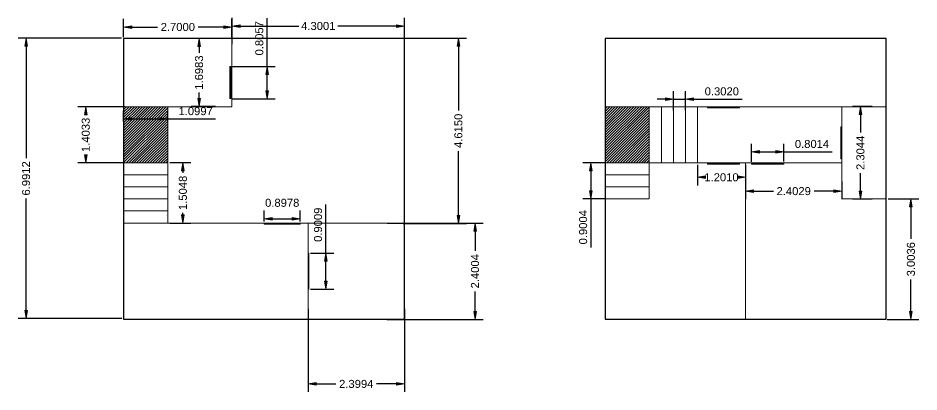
# Model space of a CAD drawing. Header units: inches. Extents: x -2.6 to 20.7, y -24.8 to 7.5.
# Drawn here: x -2.63 to 19.82, y -1.81 to 7.51 of the extents above; entities that cross this region are included whole.
import ezdxf

# ---------------------------------------------------------------- set-up
doc = ezdxf.new("R2010")
doc.units = ezdxf.units.IN
doc.header["$MEASUREMENT"] = 0
doc.linetypes.add('DASHED', pattern=[0.75, 0.5, -0.25])
doc.layers.get('0').update_dxf_attribs({"lineweight": 0})
doc.layers.get('Defpoints').update_dxf_attribs({"lineweight": 0})
doc.styles.get("Standard").update_dxf_attribs({"font": 'arial.ttf'})
doc.dimstyles.get("Standard").update_dxf_attribs({"dimtxt": 0.2, "dimasz": 0.2, "dimexe": 0.2, "dimexo": 0.05, "dimgap": 0.09, "dimtad": 0, "dimdec": 4, "dimzin": 0, "dimdsep": 46, "dimtxsty": 'Standard', "dimblk": 'VDDIM_DEFAULT', "dimcen": 0.09, "dimclre": 256, "dimclrt": 256, "dimadec": 0, "dimazin": 0, "dimtfac": 1, "dimtdec": 4, "dimtix": 1, "dimtmove": 0, "dimatfit": 3, "dimfxl": 0, "dimtolj": 1, "dimtzin": 0, "dimarcsym": 0})
pattern_1 = [(45, (0, 0), (-0.03309477, 0.03309477), [])]

# ---------------------------------------------------------------- blocks, each defined once
blk = doc.blocks.new('VDDIM_DEFAULT')
at = {"linetype": 'Continuous'}
blk.add_hatch(color=0, dxfattribs=at).paths.add_polyline_path([(0, 0), (-1, -0.1665), (-1, 0.1665)], flags=0)
at = {"color": 0, "linetype": 'Continuous'}
blk.add_lwpolyline([(0, 0), (-1, -0.1665), (-1, 0.1665), (0, 0)], dxfattribs=at)
blk = doc.blocks.new('*D10')
at = {"lineweight": -2}
for p, q in [((6.565, 2.397), (8.958, 2.397)), ((6.558, -0.003), (8.958, -0.003))]:
    blk.add_line(p, q, dxfattribs=at)
at = {"color": 0, "lineweight": -2}
for p, q in [((8.758, 2.197), (8.758, 1.703)), ((8.758, 0.197), (8.758, 0.691))]:
    blk.add_line(p, q, dxfattribs=at)
at = {"layer": 'Defpoints', "color": 0}
for p in [(6.515, 2.397), (6.508, -0.003), (8.758, -0.003)]:
    blk.add_point(p, dxfattribs=at)
at = {"color": 0, "lineweight": -2, "xscale": 0.2, "yscale": 0.2, "zscale": 0.2}
for p, rotation in [((8.758, 2.397), 89.99999999999986), ((8.758, -0.003), 269.9999999999998)]:
    blk.add_blockref('VDDIM_DEFAULT', p, dxfattribs=dict(at, rotation=rotation))
at = {"insert": (8.758, 1.197), "char_height": 0.2, "attachment_point": 5, "rotation": 90}
blk.add_mtext('\\A1;2.4004', dxfattribs=at)
blk = doc.blocks.new('*D11')
at = {"lineweight": -2}
for p, q in [((4.598, 0.261), (4.598, -1.812)), ((6.998, 0.261), (6.998, -1.812))]:
    blk.add_line(p, q, dxfattribs=at)
at = {"color": 0, "lineweight": -2}
for p, q in [((4.798, -1.612), (5.292, -1.612)), ((6.798, -1.612), (6.304, -1.612))]:
    blk.add_line(p, q, dxfattribs=at)
at = {"layer": 'Defpoints', "color": 0}
for p in [(4.598, 0.311), (6.998, 0.311), (6.998, -1.612)]:
    blk.add_point(p, dxfattribs=at)
at = {"color": 0, "lineweight": -2, "xscale": 0.2, "yscale": 0.2, "zscale": 0.2}
for p, rotation in [((4.598, -1.612), 180), ((6.998, -1.612), 360)]:
    blk.add_blockref('VDDIM_DEFAULT', p, dxfattribs=dict(at, rotation=rotation))
at = {"insert": (5.798, -1.612), "char_height": 0.2, "attachment_point": 5}
blk.add_mtext('\\A1;2.3994', dxfattribs=at)
blk = doc.blocks.new('*D12')
at = {"lineweight": -2}
for p, q in [((2.287, 6.999), (1.681, 6.999)), ((2.292, 5.301), (1.681, 5.301))]:
    blk.add_line(p, q, dxfattribs=at)
at = {"color": 0, "lineweight": -2}
for p, q in [((1.881, 6.799), (1.881, 6.646)), ((1.881, 5.501), (1.881, 5.655))]:
    blk.add_line(p, q, dxfattribs=at)
at = {"layer": 'Defpoints', "color": 0}
for p in [(2.337, 6.999), (1.881, 5.301), (2.342, 5.301)]:
    blk.add_point(p, dxfattribs=at)
at = {"color": 0, "lineweight": -2, "xscale": 0.2, "yscale": 0.2, "zscale": 0.2}
for p, rotation in [((1.881, 6.999), 89.9999999999999), ((1.881, 5.301), 269.9999999999999)]:
    blk.add_blockref('VDDIM_DEFAULT', p, dxfattribs=dict(at, rotation=rotation))
at = {"insert": (1.881, 6.15), "char_height": 0.2, "attachment_point": 5, "rotation": 90}
blk.add_mtext('\\A1;1.6983', dxfattribs=at)
blk = doc.blocks.new('*D13')
at = {"lineweight": -2}
for p, q in [((0.002, 7.032), (0.002, 7.486)), ((2.701, 7.032), (2.701, 7.486))]:
    blk.add_line(p, q, dxfattribs=at)
at = {"color": 0, "lineweight": -2}
for p, q in [((0.202, 7.286), (0.846, 7.286)), ((2.501, 7.286), (1.858, 7.286))]:
    blk.add_line(p, q, dxfattribs=at)
at = {"layer": 'Defpoints', "color": 0}
for p in [(0.002, 7.286), (0.002, 6.982), (2.701, 6.982)]:
    blk.add_point(p, dxfattribs=at)
at = {"color": 0, "lineweight": -2, "xscale": 0.2, "yscale": 0.2, "zscale": 0.2, "rotation": 180}
blk.add_blockref('VDDIM_DEFAULT', (0.002, 7.286), dxfattribs=at)
at = {"color": 0, "lineweight": -2, "xscale": 0.2, "yscale": 0.2, "zscale": 0.2}
blk.add_blockref('VDDIM_DEFAULT', (2.701, 7.286), dxfattribs=at)
at = {"insert": (1.352, 7.286), "char_height": 0.2, "attachment_point": 5}
blk.add_mtext('\\A1;2.7000', dxfattribs=at)
blk = doc.blocks.new('*D14')
at = {"lineweight": -2}
for p, q in [((0.002, 4.932), (0.002, 5.196)), ((1.101, 4.94), (1.101, 5.196))]:
    blk.add_line(p, q, dxfattribs=at)
at = {"color": 0, "lineweight": -2}
for p, q in [((0.202, 4.996), (1.101, 4.996)), ((1.101, 4.996), (2.292, 4.996))]:
    blk.add_line(p, q, dxfattribs=at)
at = {"layer": 'Defpoints', "color": 0}
for p in [(1.101, 4.996), (0.002, 4.882), (1.101, 4.89)]:
    blk.add_point(p, dxfattribs=at)
at = {"color": 0, "lineweight": -2, "xscale": 0.2, "yscale": 0.2, "zscale": 0.2, "rotation": 180}
blk.add_blockref('VDDIM_DEFAULT', (0.002, 4.996), dxfattribs=at)
at = {"color": 0, "lineweight": -2, "xscale": 0.2, "yscale": 0.2, "zscale": 0.2}
blk.add_blockref('VDDIM_DEFAULT', (1.101, 4.996), dxfattribs=at)
at = {"insert": (1.796, 5.188), "char_height": 0.2, "attachment_point": 5}
blk.add_mtext('\\A1;1.0997', dxfattribs=at)
blk = doc.blocks.new('*D15')
at = {"lineweight": -2}
for p, q in [((0.034, 5.3), (-1.142, 5.3)), ((0.034, 3.897), (-1.142, 3.897))]:
    blk.add_line(p, q, dxfattribs=at)
at = {"color": 0, "lineweight": -2}
for p, q in [((-0.942, 5.1), (-0.942, 5.094)), ((-0.942, 4.097), (-0.942, 4.103))]:
    blk.add_line(p, q, dxfattribs=at)
at = {"layer": 'Defpoints', "color": 0}
for p in [(0.084, 5.3), (-0.942, 3.897), (0.084, 3.897)]:
    blk.add_point(p, dxfattribs=at)
at = {"color": 0, "lineweight": -2, "xscale": 0.2, "yscale": 0.2, "zscale": 0.2}
for p, rotation in [((-0.942, 5.3), 89.9999999999999), ((-0.942, 3.897), 269.9999999999999)]:
    blk.add_blockref('VDDIM_DEFAULT', p, dxfattribs=dict(at, rotation=rotation))
at = {"insert": (-0.942, 4.598), "char_height": 0.2, "attachment_point": 5, "rotation": 90}
blk.add_mtext('\\A1;1.4033', dxfattribs=at)
blk = doc.blocks.new('*D16')
at = {"lineweight": -2}
for p, q in [((1.149, 3.905), (1.678, 3.905)), ((1.151, 2.4), (1.678, 2.4))]:
    blk.add_line(p, q, dxfattribs=at)
at = {"color": 0, "lineweight": -2}
for p, q in [((1.478, 3.705), (1.478, 3.648)), ((1.478, 2.6), (1.478, 2.657))]:
    blk.add_line(p, q, dxfattribs=at)
at = {"layer": 'Defpoints', "color": 0}
for p in [(1.099, 3.905), (1.101, 2.4), (1.478, 2.4)]:
    blk.add_point(p, dxfattribs=at)
at = {"color": 0, "lineweight": -2, "xscale": 0.2, "yscale": 0.2, "zscale": 0.2}
for p, rotation in [((1.478, 3.905), 89.99999999999994), ((1.478, 2.4), 269.9999999999999)]:
    blk.add_blockref('VDDIM_DEFAULT', p, dxfattribs=dict(at, rotation=rotation))
at = {"insert": (1.478, 3.152), "char_height": 0.2, "attachment_point": 5, "rotation": 90}
blk.add_mtext('\\A1;1.5048', dxfattribs=at)
blk = doc.blocks.new('*D17')
at = {"lineweight": -2}
for p, q in [((-0.055, 7.009), (-2.63, 7.009)), ((-0.041, 0.017), (-2.63, 0.017))]:
    blk.add_line(p, q, dxfattribs=at)
at = {"color": 0, "lineweight": -2}
for p, q in [((-2.43, 6.809), (-2.43, 4.017)), ((-2.43, 0.217), (-2.43, 3.009))]:
    blk.add_line(p, q, dxfattribs=at)
at = {"layer": 'Defpoints', "color": 0}
for p in [(-0.005, 7.009), (-2.43, 0.017), (0.009, 0.017)]:
    blk.add_point(p, dxfattribs=at)
at = {"color": 0, "lineweight": -2, "xscale": 0.2, "yscale": 0.2, "zscale": 0.2}
for p, rotation in [((-2.43, 7.009), 89.99999999999991), ((-2.43, 0.017), 269.9999999999999)]:
    blk.add_blockref('VDDIM_DEFAULT', p, dxfattribs=dict(at, rotation=rotation))
at = {"insert": (-2.43, 3.513), "char_height": 0.2, "attachment_point": 5, "rotation": 90}
blk.add_mtext('\\A1;6.9912', dxfattribs=at)
blk = doc.blocks.new('*D18')
at = {"lineweight": -2}
for p, q in [((6.963, 7.005), (8.543, 7.005)), ((6.963, 2.39), (8.543, 2.39))]:
    blk.add_line(p, q, dxfattribs=at)
at = {"color": 0, "lineweight": -2}
for p, q in [((8.343, 6.805), (8.343, 5.206)), ((8.343, 2.59), (8.343, 4.189))]:
    blk.add_line(p, q, dxfattribs=at)
at = {"layer": 'Defpoints', "color": 0}
for p in [(6.913, 7.005), (6.913, 2.39), (8.343, 2.39)]:
    blk.add_point(p, dxfattribs=at)
at = {"color": 0, "lineweight": -2, "xscale": 0.2, "yscale": 0.2, "zscale": 0.2}
for p, rotation in [((8.343, 7.005), 89.9999999999999), ((8.343, 2.39), 269.9999999999999)]:
    blk.add_blockref('VDDIM_DEFAULT', p, dxfattribs=dict(at, rotation=rotation))
at = {"insert": (8.343, 4.698), "char_height": 0.2, "attachment_point": 5, "rotation": 90}
blk.add_mtext('\\A1;4.6150', dxfattribs=at)
blk = doc.blocks.new('*D19')
at = {"lineweight": -2}
for p, q in [((12.013, 3.899), (11.444, 3.899)), ((12.013, 2.999), (11.444, 2.999))]:
    blk.add_line(p, q, dxfattribs=at)
at = {"color": 0, "lineweight": -2}
for p, q in [((11.644, 3.699), (11.644, 3.199)), ((11.644, 2.999), (11.644, 1.79))]:
    blk.add_line(p, q, dxfattribs=at)
at = {"layer": 'Defpoints', "color": 0}
for p in [(12.063, 3.899), (11.644, 2.999), (12.063, 2.999)]:
    blk.add_point(p, dxfattribs=at)
at = {"color": 0, "lineweight": -2, "xscale": 0.2, "yscale": 0.2, "zscale": 0.2}
for p, rotation in [((11.644, 3.899), 90), ((11.644, 2.999), 270)]:
    blk.add_blockref('VDDIM_DEFAULT', p, dxfattribs=dict(at, rotation=rotation))
at = {"insert": (11.452, 2.294), "char_height": 0.2, "attachment_point": 5, "rotation": 90}
blk.add_mtext('\\A1;0.9004', dxfattribs=at)
blk = doc.blocks.new('*D20')
at = {"lineweight": -2}
for p, q in [((18.655, 5.302), (18.162, 5.302)), ((18.655, 2.998), (18.162, 2.998))]:
    blk.add_line(p, q, dxfattribs=at)
at = {"color": 0, "lineweight": -2}
for p, q in [((18.362, 5.102), (18.362, 4.656)), ((18.362, 3.198), (18.362, 3.644))]:
    blk.add_line(p, q, dxfattribs=at)
at = {"layer": 'Defpoints', "color": 0}
for p in [(18.705, 5.302), (18.362, 2.998), (18.705, 2.998)]:
    blk.add_point(p, dxfattribs=at)
at = {"color": 0, "lineweight": -2, "xscale": 0.2, "yscale": 0.2, "zscale": 0.2}
for p, rotation in [((18.362, 5.302), 89.9999999999997), ((18.362, 2.998), 269.9999999999997)]:
    blk.add_blockref('VDDIM_DEFAULT', p, dxfattribs=dict(at, rotation=rotation))
at = {"insert": (18.362, 4.15), "char_height": 0.2, "attachment_point": 5, "rotation": 90}
blk.add_mtext('\\A1;2.3044', dxfattribs=at)
blk = doc.blocks.new('*D21')
at = {"lineweight": -2}
for p, q in [((19.05, 3), (19.82, 3)), ((19.03, -0.004), (19.82, -0.004))]:
    blk.add_line(p, q, dxfattribs=at)
at = {"color": 0, "lineweight": -2}
for p, q in [((19.62, 2.8), (19.62, 2.003)), ((19.62, 0.196), (19.62, 0.993))]:
    blk.add_line(p, q, dxfattribs=at)
at = {"layer": 'Defpoints', "color": 0}
for p in [(19, 3), (18.98, -0.004), (19.62, -0.004)]:
    blk.add_point(p, dxfattribs=at)
at = {"color": 0, "lineweight": -2, "xscale": 0.2, "yscale": 0.2, "zscale": 0.2}
for p, rotation in [((19.62, 3), 90), ((19.62, -0.004), 270)]:
    blk.add_blockref('VDDIM_DEFAULT', p, dxfattribs=dict(at, rotation=rotation))
at = {"insert": (19.62, 1.498), "char_height": 0.2, "attachment_point": 5, "rotation": 90}
blk.add_mtext('\\A1;3.0036', dxfattribs=at)
blk = doc.blocks.new('*D22')
at = {"lineweight": -2}
for p, q in [((15.497, 3.449), (15.497, 2.994)), ((17.9, 3.439), (17.9, 2.994))]:
    blk.add_line(p, q, dxfattribs=at)
at = {"color": 0, "lineweight": -2}
for p, q in [((15.697, 3.194), (16.192, 3.194)), ((17.7, 3.194), (17.205, 3.194))]:
    blk.add_line(p, q, dxfattribs=at)
at = {"layer": 'Defpoints', "color": 0}
for p in [(15.497, 3.499), (17.9, 3.489), (15.497, 3.194)]:
    blk.add_point(p, dxfattribs=at)
at = {"color": 0, "lineweight": -2, "xscale": 0.2, "yscale": 0.2, "zscale": 0.2, "rotation": 180}
blk.add_blockref('VDDIM_DEFAULT', (15.497, 3.194), dxfattribs=at)
at = {"color": 0, "lineweight": -2, "xscale": 0.2, "yscale": 0.2, "zscale": 0.2}
blk.add_blockref('VDDIM_DEFAULT', (17.9, 3.194), dxfattribs=at)
at = {"insert": (16.698, 3.194), "char_height": 0.2, "attachment_point": 5}
blk.add_mtext('\\A1;2.4029', dxfattribs=at)
blk = doc.blocks.new('*D23')
at = {"lineweight": -2}
for p, q in [((13.7, 5.203), (13.7, 5.689)), ((14.002, 5.203), (14.002, 5.689))]:
    blk.add_line(p, q, dxfattribs=at)
at = {"color": 0, "lineweight": -2}
for p, q in [((13.5, 5.489), (13.3, 5.489)), ((13.7, 5.489), (14.002, 5.489)), ((14.202, 5.489), (15.411, 5.489))]:
    blk.add_line(p, q, dxfattribs=at)
at = {"layer": 'Defpoints', "color": 0}
for p in [(14.002, 5.489), (13.7, 5.153), (14.002, 5.153)]:
    blk.add_point(p, dxfattribs=at)
at = {"color": 0, "lineweight": -2, "xscale": 0.2, "yscale": 0.2, "zscale": 0.2}
blk.add_blockref('VDDIM_DEFAULT', (13.7, 5.489), dxfattribs=at)
at = {"color": 0, "lineweight": -2, "xscale": 0.2, "yscale": 0.2, "zscale": 0.2, "rotation": 180}
blk.add_blockref('VDDIM_DEFAULT', (14.002, 5.489), dxfattribs=at)
at = {"insert": (14.907, 5.681), "char_height": 0.2, "attachment_point": 5}
blk.add_mtext('\\A1;0.3020', dxfattribs=at)
blk = doc.blocks.new('*D24')
at = {"lineweight": -2}
for p, q in [((14.299, 3.849), (14.299, 3.339)), ((15.5, 3.849), (15.5, 3.339))]:
    blk.add_line(p, q, dxfattribs=at)
at = {"color": 0, "lineweight": -2}
for p, q in [((14.499, 3.539), (14.404, 3.539)), ((15.3, 3.539), (15.394, 3.539))]:
    blk.add_line(p, q, dxfattribs=at)
at = {"layer": 'Defpoints', "color": 0}
for p in [(14.299, 3.899), (15.5, 3.899), (14.299, 3.539)]:
    blk.add_point(p, dxfattribs=at)
at = {"color": 0, "lineweight": -2, "xscale": 0.2, "yscale": 0.2, "zscale": 0.2, "rotation": 180}
blk.add_blockref('VDDIM_DEFAULT', (14.299, 3.539), dxfattribs=at)
at = {"color": 0, "lineweight": -2, "xscale": 0.2, "yscale": 0.2, "zscale": 0.2}
blk.add_blockref('VDDIM_DEFAULT', (15.5, 3.539), dxfattribs=at)
at = {"insert": (14.899, 3.539), "char_height": 0.2, "attachment_point": 5}
blk.add_mtext('\\A1;1.2010', dxfattribs=at)
blk = doc.blocks.new('*D36')
at = {"lineweight": -2}
for p, q in [((3.501, 2.441), (3.501, 2.708)), ((4.399, 2.439), (4.399, 2.708))]:
    blk.add_line(p, q, dxfattribs=at)
at = {"color": 0, "lineweight": -2}
blk.add_line((3.701, 2.508), (4.199, 2.508), dxfattribs=at)
at = {"layer": 'Defpoints', "color": 0}
for p in [(4.399, 2.508), (3.501, 2.391), (4.399, 2.389)]:
    blk.add_point(p, dxfattribs=at)
at = {"color": 0, "lineweight": -2, "xscale": 0.2, "yscale": 0.2, "zscale": 0.2, "rotation": 180}
blk.add_blockref('VDDIM_DEFAULT', (3.501, 2.508), dxfattribs=at)
at = {"color": 0, "lineweight": -2, "xscale": 0.2, "yscale": 0.2, "zscale": 0.2}
blk.add_blockref('VDDIM_DEFAULT', (4.399, 2.508), dxfattribs=at)
at = {"insert": (3.953, 2.903), "char_height": 0.2, "attachment_point": 5}
blk.add_mtext('\\A1;0.8978', dxfattribs=at)
blk = doc.blocks.new('*D37')
at = {"color": 0, "lineweight": -2}
for p, q in [((5.038, 1.652), (5.038, 2.861)), ((5.038, 0.951), (5.038, 1.452))]:
    blk.add_line(p, q, dxfattribs=at)
at = {"lineweight": -2}
for p, q in [((4.659, 1.652), (5.238, 1.652)), ((4.657, 0.751), (5.238, 0.751))]:
    blk.add_line(p, q, dxfattribs=at)
at = {"layer": 'Defpoints', "color": 0}
for p in [(4.609, 1.652), (5.038, 1.652), (4.607, 0.751)]:
    blk.add_point(p, dxfattribs=at)
at = {"color": 0, "lineweight": -2, "xscale": 0.2, "yscale": 0.2, "zscale": 0.2}
for p, rotation in [((5.038, 1.652), 89.9999999999999), ((5.038, 0.751), 269.9999999999999)]:
    blk.add_blockref('VDDIM_DEFAULT', p, dxfattribs=dict(at, rotation=rotation))
at = {"insert": (4.846, 2.357), "char_height": 0.2, "attachment_point": 5, "rotation": 90}
blk.add_mtext('\\A1;0.9009', dxfattribs=at)
blk = doc.blocks.new('*D38')
at = {"color": 0, "lineweight": -2}
for p, q in [((3.575, 6.301), (3.575, 7.51)), ((3.575, 5.695), (3.575, 6.101))]:
    blk.add_line(p, q, dxfattribs=at)
at = {"lineweight": -2}
for p, q in [((2.714, 6.301), (3.775, 6.301)), ((2.704, 5.495), (3.775, 5.495))]:
    blk.add_line(p, q, dxfattribs=at)
at = {"layer": 'Defpoints', "color": 0}
for p in [(2.664, 6.301), (3.575, 6.301), (2.654, 5.495)]:
    blk.add_point(p, dxfattribs=at)
at = {"color": 0, "lineweight": -2, "xscale": 0.2, "yscale": 0.2, "zscale": 0.2}
for p, rotation in [((3.575, 6.301), 89.99999999999987), ((3.575, 5.495), 269.9999999999999)]:
    blk.add_blockref('VDDIM_DEFAULT', p, dxfattribs=dict(at, rotation=rotation))
at = {"insert": (3.383, 7.005), "char_height": 0.2, "attachment_point": 5, "rotation": 90}
blk.add_mtext('\\A1;0.8057', dxfattribs=at)
blk = doc.blocks.new('*D39')
at = {"lineweight": -2}
for p, q in [((15.649, 3.928), (15.649, 4.378)), ((16.45, 3.931), (16.45, 4.378))]:
    blk.add_line(p, q, dxfattribs=at)
at = {"color": 0, "lineweight": -2}
for p, q in [((15.849, 4.178), (16.25, 4.178)), ((16.45, 4.178), (17.659, 4.178))]:
    blk.add_line(p, q, dxfattribs=at)
at = {"layer": 'Defpoints', "color": 0}
for p in [(16.45, 4.178), (15.649, 3.878), (16.45, 3.881)]:
    blk.add_point(p, dxfattribs=at)
at = {"color": 0, "lineweight": -2, "xscale": 0.2, "yscale": 0.2, "zscale": 0.2, "rotation": 180}
blk.add_blockref('VDDIM_DEFAULT', (15.649, 4.178), dxfattribs=at)
at = {"color": 0, "lineweight": -2, "xscale": 0.2, "yscale": 0.2, "zscale": 0.2}
blk.add_blockref('VDDIM_DEFAULT', (16.45, 4.178), dxfattribs=at)
at = {"insert": (17.154, 4.37), "char_height": 0.2, "attachment_point": 5}
blk.add_mtext('\\A1;0.8014', dxfattribs=at)
blk = doc.blocks.new('*D47')
at = {"lineweight": -2}
for p, q in [((2.702, 6.857), (2.702, 7.511)), ((7.002, 6.863), (7.002, 7.511))]:
    blk.add_line(p, q, dxfattribs=at)
at = {"color": 0, "lineweight": -2}
for p, q in [((2.902, 7.311), (4.363, 7.311)), ((6.802, 7.311), (5.342, 7.311))]:
    blk.add_line(p, q, dxfattribs=at)
at = {"layer": 'Defpoints', "color": 0}
for p in [(7.002, 7.311), (2.702, 6.807), (7.002, 6.813)]:
    blk.add_point(p, dxfattribs=at)
at = {"color": 0, "lineweight": -2, "xscale": 0.2, "yscale": 0.2, "zscale": 0.2, "rotation": 180}
blk.add_blockref('VDDIM_DEFAULT', (2.702, 7.311), dxfattribs=at)
at = {"color": 0, "lineweight": -2, "xscale": 0.2, "yscale": 0.2, "zscale": 0.2}
blk.add_blockref('VDDIM_DEFAULT', (7.002, 7.311), dxfattribs=at)
at = {"insert": (4.852, 7.311), "char_height": 0.2, "attachment_point": 5}
blk.add_mtext('\\A1;4.3001', dxfattribs=at)

msp = doc.modelspace()

# ---------------------------------------------------------------- hatches: boundary and pattern name
at = {"lineweight": 15}
h = msp.add_hatch(dxfattribs=at)
h.set_pattern_fill('_USER', color=94, scale=0.046803, angle=45, style=0, pattern_type=0)
h.set_pattern_definition(pattern_1)
h.paths.add_polyline_path([(0, 3.9), (1.1, 3.9), (1.1, 5.3), (0, 5.3)], flags=0)
h = msp.add_hatch()
h.set_pattern_fill('_USER', color=94, scale=0.046803, angle=45, style=0, pattern_type=0)
h.set_pattern_definition(pattern_1)
h.paths.add_polyline_path([(12, 3.9), (13.1, 3.9), (13.1, 5.3), (12, 5.3)], flags=0)

# ---------------------------------------------------------------- linework, layer by layer
for p, q in [((13.4, 5.3), (13.4, 3.9)), ((13.7, 5.3), (13.7, 3.9)), ((14, 5.3), (14, 3.9)), ((14.3, 5.3), (14.3, 3.9)), ((15.5, 3.9), (15.5, 0)), ((0, 3.6), (1.1, 3.6)), ((12, 3.6), (13.1, 3.6)), ((0, 3.3), (1.1, 3.3)), ((12, 3.3), (13.1, 3.3)), ((0, 3), (1.1, 3)), ((0, 2.7), (1.1, 2.7)), ((1.07076, 2.59533), (1.07076, 2.59533)), ((4.6, 2.4), (1.1, 2.4))]:
    msp.add_line(p, q)
at = {"lineweight": 30}
for points in [[(0, 0), (7, 0), (7, 7), (0, 7)], [(12, 0), (19, 0), (19, 7), (12, 7)]]:
    msp.add_lwpolyline(points, close=True, dxfattribs=at)
for points in [[(0, 5.3), (2.7, 5.3), (2.7, 7), (0, 7)], [(12, 5.3), (19, 5.3), (19, 7), (12, 7)], [(0, 2.4), (1.1, 2.4), (1.1, 5.3), (0, 5.3)], [(13.1, 3.9), (17.9, 3.9), (17.9, 5.3), (13.1, 5.3)], [(17.9, 3), (19, 3), (19, 5.3), (17.9, 5.3)], [(12, 3), (13.1, 3), (13.1, 3.9), (12, 3.9)], [(4.6, 0), (7, 0), (7, 2.4), (4.6, 2.4)]]:
    msp.add_lwpolyline(points, close=True)
at = {"color": 1}
for points in [[(2.65, 5.5), (2.67, 5.5), (2.67, 6.3), (2.65, 6.3)], [(14.55, 5.27), (15.35, 5.27), (15.35, 5.29), (14.55, 5.29)], [(17.87, 4), (17.89, 4), (17.89, 4.8), (17.87, 4.8)], [(14.55, 3.87), (15.35, 3.87), (15.35, 3.89), (14.55, 3.89)], [(15.65, 3.87), (16.45, 3.87), (16.45, 3.89), (15.65, 3.89)], [(3.5, 2.37), (4.4, 2.37), (4.4, 2.39), (3.5, 2.39)], [(4.6, 0.75), (4.62, 0.75), (4.62, 1.65), (4.6, 1.65)]]:
    msp.add_lwpolyline(points, close=True, dxfattribs=at)
at = {"color": 94, "lineweight": 15}
msp.add_lwpolyline([(0, 3.9), (1.1, 3.9), (1.1, 5.3), (0, 5.3)], close=True, dxfattribs=at)
at = {"color": 94}
msp.add_lwpolyline([(12, 3.9), (13.1, 3.9), (13.1, 5.3), (12, 5.3)], close=True, dxfattribs=at)

# ---------------------------------------------------------------- dimensions: what is measured, and where the dimension line sits
at = {"color": 160, "linetype": 'DASHED'}
for base, p1, p2, picture, middle in [((0.00153, 7.28603), (2.70149, 6.98238), (0.00153, 6.98238), '*D13', (1.35151, 7.28603)), ((15.49666, 3.19357), (17.89955, 3.489), (15.49666, 3.49885), '*D22', (16.6981, 3.19357)), ((6.99758, -1.61225), (4.59817, 0.31069), (6.99758, 0.31069), '*D11', (5.79788, -1.61225))]:
    dim = msp.add_linear_dim(base=base, p1=p1, p2=p2, dimstyle='Standard', dxfattribs=at)
    dim.commit()
    dim.dimension.update_dxf_attribs({"geometry": picture, "text_midpoint": middle})
at = {"color": 5}
for base, p1, p2, picture, middle in [((3.57545, 6.30087), (2.65369, 5.49515), (2.66375, 6.30087), '*D38', (3.38335, 7.00547)), ((5.038413, 1.651604), (4.607073, 0.750752), (4.608982, 1.651604), '*D37', (4.846313, 2.356504))]:
    dim = msp.add_linear_dim(base=base, p1=p1, p2=p2, angle=90, dimstyle='Standard', dxfattribs=at)
    dim.commit()
    dim.dimension.update_dxf_attribs({"geometry": picture, "text_midpoint": middle})
for base, p1, p2, picture, middle in [((7.00245, 7.31059), (2.70239, 6.80733), (7.00245, 6.81293), '*D47', (4.85242, 7.31059)), ((16.45006, 4.17824), (15.64863, 3.87812), (16.45006, 3.88141), '*D39', (17.15436, 4.37034))]:
    dim = msp.add_linear_dim(base=base, p1=p1, p2=p2, dimstyle='Standard', dxfattribs=at)
    dim.commit()
    dim.dimension.update_dxf_attribs({"geometry": picture, "text_midpoint": middle})
at = {"color": 160, "linetype": 'DASHED'}
for base, p1, p2, picture, middle in [((-2.43028, 0.01731), (-0.00534, 7.00851), (0.00884, 0.01731), '*D17', (-2.43028, 3.51291)), ((8.342925, 2.39012), (6.913486, 7.005167), (6.913486, 2.39012), '*D18', (8.342925, 4.697643)), ((18.36188, 2.99797), (18.70459, 5.30238), (18.70459, 2.99797), '*D20', (18.36188, 4.15018)), ((19.62007, -0.00381), (18.99965, 2.99979), (18.97996, -0.00381), '*D21', (19.62007, 1.49799)), ((8.7584, -0.00294), (6.51527, 2.39748), (6.50843, -0.00294), '*D10', (8.7584, 1.19727))]:
    dim = msp.add_linear_dim(base=base, p1=p1, p2=p2, angle=90, dimstyle='Standard', dxfattribs=at)
    dim.commit()
    dim.dimension.update_dxf_attribs({"geometry": picture, "text_midpoint": middle})
at = {"color": 160}
for base, p1, p2, picture, middle in [((1.8806, 5.30118), (2.33652, 6.99948), (2.34222, 5.30118), '*D12', (1.8806, 6.15033)), ((-0.94223, 3.89672), (0.08359, 5.30004), (0.08359, 3.89672), '*D15', (-0.94223, 4.59838)), ((1.47846, 2.39976), (1.09853, 3.90454), (1.10053, 2.39976), '*D16', (1.47846, 3.15215)), ((11.64374, 2.9985), (12.06259, 3.89887), (12.06259, 2.9985), '*D19', (11.45164, 2.2942))]:
    dim = msp.add_linear_dim(base=base, p1=p1, p2=p2, angle=90, dimstyle='Standard', dxfattribs=at)
    dim.commit()
    dim.dimension.update_dxf_attribs({"geometry": picture, "text_midpoint": middle})
for base, p1, p2, picture, middle in [((14.002499, 5.488744), (13.700452, 5.152503), (14.002499, 5.152503), '*D23', (14.906799, 5.680844)), ((1.10121, 4.9964), (0.00153, 4.8815), (1.10121, 4.88971), '*D14', (1.79641, 5.1885)), ((14.29887, 3.53879), (15.4999, 3.89883), (14.29887, 3.89883), '*D24', (14.89938, 3.53879))]:
    dim = msp.add_linear_dim(base=base, p1=p1, p2=p2, dimstyle='Standard', dxfattribs=at)
    dim.commit()
    dim.dimension.update_dxf_attribs({"geometry": picture, "text_midpoint": middle})
at = {"color": 5}
dim = msp.add_linear_dim(base=(4.39883, 2.50784), p1=(3.50103, 2.39103), p2=(4.39883, 2.38874), dimstyle='Standard', dxfattribs=at)
dim.commit()
dim.dimension.update_dxf_attribs({"geometry": '*D36', "text_midpoint": (3.95348, 2.90291), "dimtype": 160})

doc.saveas('drawing.dxf')
